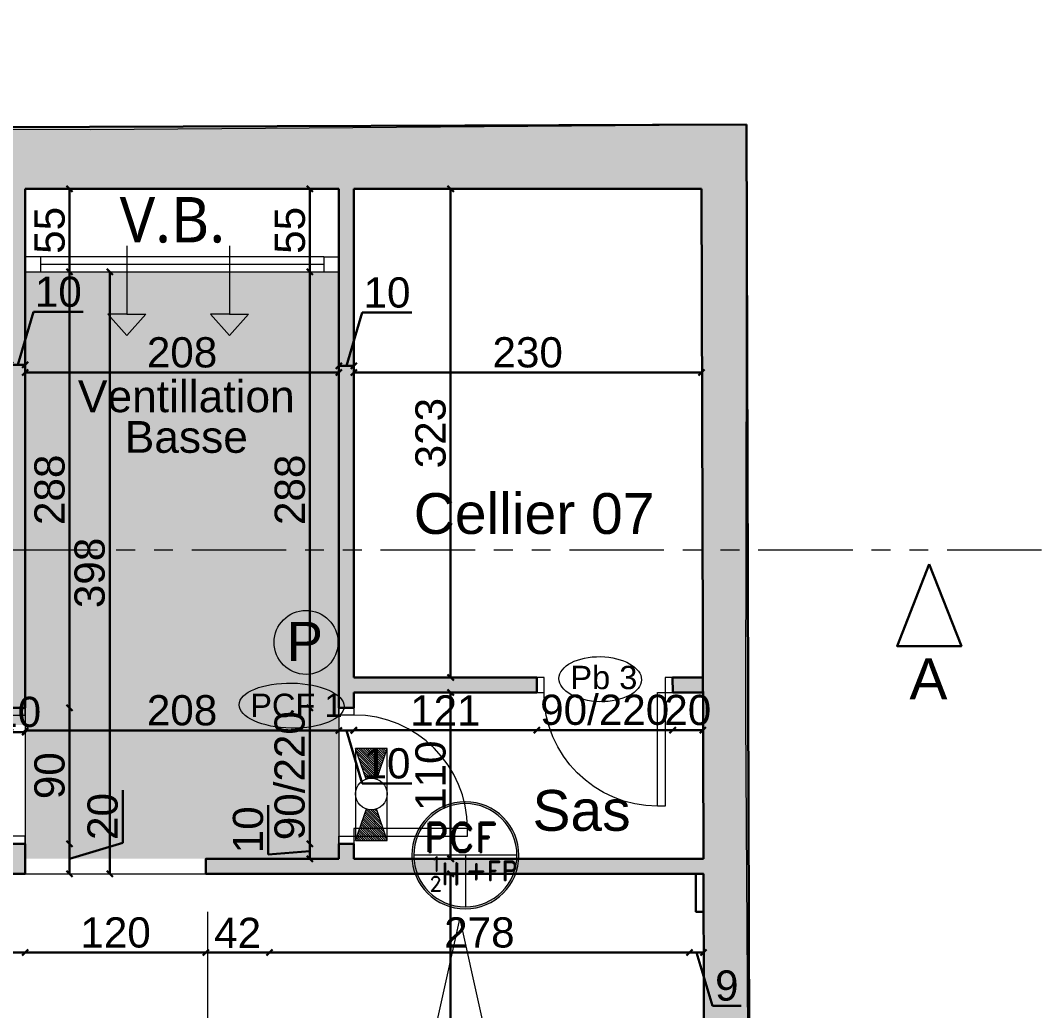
# Model space of a CAD drawing. Header units: millimetres. Extents: x 2804 to 3317, y 6834 to 7064.
# Drawn here: x 2975.77 to 2982.53, y 6939 to 6945.55 of the extents above; entities that cross this region are included whole.
import ezdxf
from ezdxf.enums import TextEntityAlignment as Align

# ---------------------------------------------------------------- set-up
doc = ezdxf.new("R2010")
doc.units = ezdxf.units.MM
doc.header["$PDMODE"] = 1
doc.linetypes.add('PHANTOM2', pattern=[1.25, 0.625, -0.125, 0.125, -0.125, 0.125, -0.125])
for name, color, linetype, lineweight in [('cotation', 3, 'Continuous', 30), ('Hachures', 8, 'Continuous', 20), ('menuise', 50, 'Continuous', 18), ('Murs', 11, 'Continuous', 40), ('SECURITE', 2, 'Continuous', 0), ('SECURITE INCENDIE', 190, 'Continuous', 20), ('texte', 3, 'Continuous', 9), ('Trottoires', 140, 'Continuous', 30), ('zin fin', 6, 'Continuous', 9), ('zin menuiserie', 150, 'Continuous', 5), ('Zin mur', 30, 'Continuous', 30)]:
    doc.layers.add(name, color=color, linetype=linetype, lineweight=lineweight)
doc.layers.add('zin hatch mur', color=8, linetype='Continuous')
doc.layers.add('zin texte', color=33, linetype='Continuous')
doc.layers.add('zin hatch2', color=7, linetype='Continuous', lineweight=40, true_color=0xffe699)
doc.layers.get('zin hatch2').off()
doc.styles.add('ARIAL', font='arial.ttf')
doc.styles.add('PA3', font='arial.ttf', dxfattribs={"height": 3})
doc.styles.add('PsikTxtStyle', font='arial.ttf')
doc.styles.add('ROMAND', font='ROMAND.shx')
doc.styles.add('SANSSERIFBOLDOBLIQUE', font='sasbo___.pfb', dxfattribs={"height": 10})
doc.styles.get("Standard").update_dxf_attribs({"font": 'arial.ttf'})
doc.styles.add('Trebuchet MS_1', font='trebuc.ttf', dxfattribs={"height": 98.461538})
doc.dimstyles.new('cotation 100', dxfattribs={"dimtxt": 0.2, "dimasz": 0.04, "dimexe": 0, "dimexo": 0, "dimgap": 0.03, "dimtad": 1, "dimdec": 0, "dimlfac": 100, "dimdsep": 46, "dimtxsty": 'ARIAL', "dimblk": 'OBLIQUE', "dimcen": 0.09, "dimse1": 1, "dimse2": 1, "dimclrd": 256, "dimclre": 256, "dimclrt": 256, "dimadec": 3, "dimazin": 2, "dimtfac": 1, "dimtdec": 0, "dimtofl": 0, "dimtmove": 1, "dimatfit": 3, "dimfxl": 0, "dimtolj": 1, "dimtzin": 0, "dimlwd": -1, "dimlwe": -1, "dimarcsym": 0})
pattern_1 = [(135, (2666.192727, 6289.771745), (-0.00740388654, -0.00740388654), [])]

# ---------------------------------------------------------------- blocks, each defined once
blk = doc.blocks.new('hath ss')
at = {"layer": 'zin hatch mur'}
h = blk.add_hatch(color=256, dxfattribs=at)
h.dxf.hatch_style = 1
h.paths.add_polyline_path([(2947.0558, 6977.162), (2947.0725, 6971.1081), (2947.3725, 6971.1081), (2947.3546, 6977.5876), (2941.1961, 6977.5656), (2941.1961, 6977.162)])
blk = doc.blocks.new('P90')
at = {"ltscale": 0.005}
for p, q in [((-50, 751.6), (-100, 751.6)), ((-100, 751.6), (-100, 0)), ((-50, 0), (-50, 751.6)), ((-900, -100), (-900, 0)), ((-900, 0), (-850, 0)), ((-850, 0), (-850, -100)), ((-100, 0), (-50, 0)), ((-50, 0), (0, 0)), ((-50, -100), (-50, 0)), ((0, 0), (0, -100)), ((-850, -100), (-900, -100)), ((0, -100), (-50, -100))]:
    blk.add_line(p, q, dxfattribs=at)
blk.add_arc((-100, 0), 751.6, 90, 180, dxfattribs=at)
blk = doc.blocks.new('terr')
at = {"layer": 'Murs', "lineweight": 9, "elevation": 2.9647, "flags": 128}
blk.add_lwpolyline([(3004.8888, 7091.5635), (3006.4622, 7091.5574), (3010.806, 7091.5911), (3010.7983, 7087.6584), (3010.8276, 7083.1439), (3010.8931, 7079.2509), (3010.8625, 7070.8506), (3010.9406, 7067.2147), (3007.5947, 7067.2075), (2999.1832, 7067.2178), (2994.6633, 7067.2291), (2990.3971, 7067.209)], dxfattribs=at)
blk = doc.blocks.new('_Oblique')
at = {"color": 0, "linetype": 'ByBlock', "lineweight": -2}
blk.add_line((-0.5, -0.5), (0.5, 0.5), dxfattribs=at)
blk = doc.blocks.new('*D201')
at = {"layer": 'cotation', "transparency": 16777216}
blk.add_line((2975.7985, 6943.2191), (2977.8741, 6943.2191), dxfattribs=at)
at = {"layer": 'Defpoints', "color": 0, "transparency": 16777216}
for p in [(2975.7985, 6944.2174), (2977.8741, 6943.2191), (2977.8741, 6940.0906)]:
    blk.add_point(p, dxfattribs=at)
at = {"layer": 'cotation', "transparency": 16777216, "xscale": 0.04, "yscale": 0.04, "zscale": 0.04, "rotation": 180}
blk.add_blockref('_Oblique', (2975.7985, 6943.2191), dxfattribs=at)
at = {"layer": 'cotation', "transparency": 16777216, "xscale": 0.04, "yscale": 0.04, "zscale": 0.04}
blk.add_blockref('_Oblique', (2977.8741, 6943.2191), dxfattribs=at)
at = {"layer": 'cotation', "transparency": 16777216, "insert": (2976.8363, 6943.3512), "char_height": 0.2, "attachment_point": 5, "style": 'ARIAL'}
blk.add_mtext('\\A1;208', dxfattribs=at)
blk = doc.blocks.new('*D202')
at = {"layer": 'cotation', "transparency": 16777216}
blk.add_line((2977.9741, 6943.2191), (2980.2741, 6943.2191), dxfattribs=at)
at = {"layer": 'Defpoints', "color": 0, "transparency": 16777216}
for p in [(2980.2741, 6944.4847), (2977.9741, 6944.1075), (2980.2741, 6943.2191)]:
    blk.add_point(p, dxfattribs=at)
at = {"layer": 'cotation', "transparency": 16777216, "xscale": 0.04, "yscale": 0.04, "zscale": 0.04, "rotation": 180}
blk.add_blockref('_Oblique', (2977.9741, 6943.2191), dxfattribs=at)
at = {"layer": 'cotation', "transparency": 16777216, "xscale": 0.04, "yscale": 0.04, "zscale": 0.04}
blk.add_blockref('_Oblique', (2980.2741, 6943.2191), dxfattribs=at)
at = {"layer": 'cotation', "transparency": 16777216, "insert": (2979.1241, 6943.3513), "char_height": 0.2, "attachment_point": 5, "style": 'ARIAL'}
blk.add_mtext('\\A1;230', dxfattribs=at)
blk = doc.blocks.new('*D204')
at = {"layer": 'cotation', "transparency": 16777216}
blk.add_line((2978.6142, 6939.9007), (2978.6142, 6934.7607), dxfattribs=at)
at = {"layer": 'Defpoints', "color": 0, "transparency": 16777216}
for p in [(2979.4317, 6939.9007), (2978.6142, 6934.7607), (2980.1316, 6934.7607)]:
    blk.add_point(p, dxfattribs=at)
at = {"layer": 'cotation', "transparency": 16777216, "xscale": 0.04, "yscale": 0.04, "zscale": 0.04}
for p, rotation in [((2978.6142, 6939.9007), 90), ((2978.6142, 6934.7607), 270)]:
    blk.add_blockref('_Oblique', p, dxfattribs=dict(at, rotation=rotation))
at = {"layer": 'cotation', "transparency": 16777216, "insert": (2978.4821, 6937.3307), "char_height": 0.2, "attachment_point": 5, "rotation": 90, "style": 'ARIAL'}
blk.add_mtext('\\A1;514', dxfattribs=at)
blk = doc.blocks.new('*D203')
at = {"layer": 'cotation', "transparency": 16777216}
blk.add_line((2978.6142, 6944.4347), (2978.6142, 6941.2007), dxfattribs=at)
at = {"layer": 'Defpoints', "color": 0, "transparency": 16777216}
for p in [(2980.0705, 6944.4347), (2978.6142, 6941.2007), (2980.1836, 6941.2007)]:
    blk.add_point(p, dxfattribs=at)
at = {"layer": 'cotation', "transparency": 16777216, "xscale": 0.04, "yscale": 0.04, "zscale": 0.04}
for p, rotation in [((2978.6142, 6944.4347), 90), ((2978.6142, 6941.2007), 270)]:
    blk.add_blockref('_Oblique', p, dxfattribs=dict(at, rotation=rotation))
at = {"layer": 'cotation', "transparency": 16777216, "insert": (2978.482, 6942.8177), "char_height": 0.2, "attachment_point": 5, "rotation": 90, "style": 'ARIAL'}
blk.add_mtext('\\A1;323', dxfattribs=at)
blk = doc.blocks.new('sec ss')
at = {"layer": 'SECURITE', "true_color": 0x939598}
h = blk.add_hatch(dxfattribs=at)
h.set_pattern_fill('ANSI31', color=252, scale=0.083765, angle=-270, style=0)
h.set_pattern_definition(pattern_1)
h.paths.add_polyline_path([(2597.6227, 6736.1363), (2597.8321, 6736.1363), (2597.7604, 6736.3448, -0.162138), (2597.6945, 6736.3448)])
h.paths.add_polyline_path([(2597.6925, 6736.5422, -0.172254), (2597.7624, 6736.5422), (2597.8321, 6736.745), (2597.6227, 6736.745)])
h = blk.add_hatch(dxfattribs=at)
h.set_pattern_fill('ANSI31', color=252, scale=0.083765, angle=-270, style=0)
h.set_pattern_definition(pattern_1)
h.paths.add_polyline_path([(2597.6227, 6736.1363), (2597.8321, 6736.1363), (2597.7604, 6736.3448, -0.162138), (2597.6945, 6736.3448)])
h.paths.add_polyline_path([(2597.6925, 6736.5422, -0.172254), (2597.7624, 6736.5422), (2597.8321, 6736.745), (2597.6227, 6736.745)])
h = blk.add_hatch(color=252, dxfattribs=at)
edge = h.paths.add_edge_path()
edge.add_arc((2598.3493, 6736.0381), 0.3544, -180, 0, ccw=False)
edge.add_arc((2598.3493, 6736.0381), 0.3544, 0, 180, ccw=False)
edge = h.paths.add_edge_path(flags=16)
edge.add_arc((2598.3493, 6736.0381), 0.3416, -180, 0, ccw=False)
edge.add_arc((2598.3493, 6736.0381), 0.3416, 0, 180, ccw=False)
at = {"layer": 'SECURITE', "color": 252, "true_color": 0x939598}
for p, q in [((2597.6227, 6736.745, 1.3149), (2597.6227, 6736.1363, 1.3149)), ((2597.8321, 6736.745, 1.3149), (2597.6227, 6736.745, 1.3149)), ((2597.6925, 6736.5422, 1.3149), (2597.6227, 6736.745, 1.3149)), ((2597.6227, 6736.745, 1.3149), (2597.6227, 6736.1363, 1.3149)), ((2597.8321, 6736.745, 1.3149), (2597.6227, 6736.745, 1.3149)), ((2597.6925, 6736.5422, 1.3149), (2597.6227, 6736.745, 1.3149)), ((2597.7624, 6736.5422, 1.3149), (2597.8321, 6736.745, 1.3149)), ((2597.7624, 6736.5422, 1.3149), (2597.8321, 6736.745, 1.3149)), ((2597.8321, 6736.1363, 1.3149), (2597.8321, 6736.745, 1.3149)), ((2597.8321, 6736.1363, 1.3149), (2597.8321, 6736.745, 1.3149)), ((2597.6227, 6736.1363, 1.3149), (2597.6945, 6736.3448, 1.3149)), ((2597.6227, 6736.1363, 1.3149), (2597.6945, 6736.3448, 1.3149)), ((2597.8321, 6736.1363, 1.3149), (2597.7604, 6736.3448, 1.3149)), ((2597.8321, 6736.1363, 1.3149), (2597.7604, 6736.3448, 1.3149)), ((2597.6227, 6736.1363, 1.3149), (2597.8321, 6736.1363, 1.3149)), ((2597.6227, 6736.1363, 1.3149), (2597.8321, 6736.1363, 1.3149)), ((2598.691, 6736.0381, 0), (2598.0077, 6736.0381, 0)), ((2598.3493, 6736.0381, 0), (2598.3493, 6735.6965, 0)), ((2598.115, 6735.9157, 0), (2598.18, 6735.9157, 0))]:
    blk.add_line(p, q, dxfattribs=at)
for centre, radius in [((2597.2948, 6737.447), 0.2116), ((2597.7274, 6736.4438, 1.3149), 0.1044), ((2597.7274, 6736.4438, 1.3149), 0.1044)]:
    blk.add_circle(centre, radius, dxfattribs=at)
for radius, start, end in [(0.3544, 0, 180), (0.3416, 0, 180), (0.3544, 180, 0), (0.3416, 180, 0)]:
    blk.add_arc((2598.3493, 6736.0381, 0), radius, start, end, dxfattribs=at)
for s, height, style, p in [('P', 0.2587, 'SANSSERIFBOLDOBLIQUE', (2597.1663, 6737.3242)), ('PCF', 0.19125, 'ROMAND', (2598.0758, 6736.0605, 0)), ('1', 0.0982, 'ROMAND', (2598.1145, 6735.9321, 0)), ('H', 0.1403, 'ROMAND', (2598.1866, 6735.8456, 0)), ('+FP', 0.1275, 'ROMAND', (2598.3523, 6735.8712, 0)), ('2', 0.0982, 'ROMAND', (2598.111, 6735.8008, 0))]:
    blk.add_text(s, height=height, dxfattribs=dict(at, style=style)).set_placement(p)
at = {"layer": 'SECURITE INCENDIE', "color": 252, "true_color": 0x939598, "style": 'PA3', "text_generation_flag": 6}
for s, p in [('Ventillation', (2596.5024, 6738.9705)), ('Basse', (2596.5024, 6738.7018))]:
    blk.add_text(s, height=0.21, rotation=180, dxfattribs=at).set_placement(p, align=Align.CENTER)
blk = doc.blocks.new('*D471')
at = {"layer": 'cotation', "transparency": 16777216}
blk.add_line((2978.6142, 6941.1007), (2978.6142, 6940.0007), dxfattribs=at)
at = {"layer": 'Defpoints', "color": 0, "transparency": 16777216}
for p in [(2979.1269, 6941.1007), (2978.6142, 6940.0007), (2979.1269, 6940.0007)]:
    blk.add_point(p, dxfattribs=at)
at = {"layer": 'cotation', "transparency": 16777216, "xscale": 0.04, "yscale": 0.04, "zscale": 0.04}
for p, rotation in [((2978.6142, 6941.1007), 90), ((2978.6142, 6940.0007), 270)]:
    blk.add_blockref('_Oblique', p, dxfattribs=dict(at, rotation=rotation))
at = {"layer": 'cotation', "transparency": 16777216, "insert": (2978.4821, 6940.5507), "char_height": 0.2, "attachment_point": 5, "rotation": 90, "style": 'ARIAL'}
blk.add_mtext('\\A1;110', dxfattribs=at)
blk = doc.blocks.new('*D594')
at = {"layer": 'cotation', "transparency": 16777216}
blk.add_line((2975.6985, 6940.8395), (2975.7985, 6940.8395), dxfattribs=at)
at = {"layer": 'Defpoints', "color": 0, "transparency": 16777216}
for p in [(2975.6985, 6941.4007), (2975.7985, 6941.3816), (2975.7985, 6940.8395)]:
    blk.add_point(p, dxfattribs=at)
at = {"layer": 'cotation', "transparency": 16777216, "xscale": 0.04, "yscale": 0.04, "zscale": 0.04, "rotation": 180}
blk.add_blockref('_Oblique', (2975.6985, 6940.8395), dxfattribs=at)
at = {"layer": 'cotation', "transparency": 16777216, "xscale": 0.04, "yscale": 0.04, "zscale": 0.04}
blk.add_blockref('_Oblique', (2975.7985, 6940.8395), dxfattribs=at)
at = {"layer": 'cotation', "transparency": 16777216, "insert": (2975.7485, 6940.9716), "char_height": 0.2, "attachment_point": 5, "style": 'ARIAL'}
blk.add_mtext('\\A1;10', dxfattribs=at)
blk = doc.blocks.new('*D595')
at = {"layer": 'cotation', "transparency": 16777216}
blk.add_line((2975.7985, 6940.8503), (2977.8741, 6940.8503), dxfattribs=at)
at = {"layer": 'Defpoints', "color": 0, "transparency": 16777216}
for p in [(2975.7985, 6941.3816), (2977.8741, 6941.0595), (2977.8741, 6940.8503)]:
    blk.add_point(p, dxfattribs=at)
at = {"layer": 'cotation', "transparency": 16777216, "xscale": 0.04, "yscale": 0.04, "zscale": 0.04, "rotation": 180}
blk.add_blockref('_Oblique', (2975.7985, 6940.8503), dxfattribs=at)
at = {"layer": 'cotation', "transparency": 16777216, "xscale": 0.04, "yscale": 0.04, "zscale": 0.04}
blk.add_blockref('_Oblique', (2977.8741, 6940.8503), dxfattribs=at)
at = {"layer": 'cotation', "transparency": 16777216, "insert": (2976.8363, 6940.9824), "char_height": 0.2, "attachment_point": 5, "style": 'ARIAL'}
blk.add_mtext('\\A1;208', dxfattribs=at)
blk = doc.blocks.new('*D596')
at = {"layer": 'cotation', "transparency": 16777216}
for p, q in [((2977.8741, 6940.8503), (2977.9741, 6940.8503)), ((2977.9241, 6940.8503), (2978.0295, 6940.4989)), ((2978.0295, 6940.4989), (2978.3565, 6940.4989))]:
    blk.add_line(p, q, dxfattribs=at)
at = {"layer": 'Defpoints', "color": 0, "transparency": 16777216}
for p in [(2977.8741, 6941.0595), (2977.9741, 6941.1007), (2977.9741, 6940.8503)]:
    blk.add_point(p, dxfattribs=at)
at = {"layer": 'cotation', "transparency": 16777216, "xscale": 0.04, "yscale": 0.04, "zscale": 0.04, "rotation": 180}
blk.add_blockref('_Oblique', (2977.8741, 6940.8503), dxfattribs=at)
at = {"layer": 'cotation', "transparency": 16777216, "xscale": 0.04, "yscale": 0.04, "zscale": 0.04}
blk.add_blockref('_Oblique', (2977.9741, 6940.8503), dxfattribs=at)
at = {"layer": 'cotation', "transparency": 16777216, "insert": (2978.193, 6940.631), "char_height": 0.2, "attachment_point": 5, "style": 'ARIAL'}
blk.add_mtext('\\A1;10', dxfattribs=at)
blk = doc.blocks.new('*D597')
at = {"layer": 'cotation', "transparency": 16777216}
blk.add_line((2977.9741, 6940.8522), (2979.1838, 6940.8522), dxfattribs=at)
at = {"layer": 'Defpoints', "color": 0, "transparency": 16777216}
for p in [(2977.9741, 6941.1007), (2979.1838, 6941.1007), (2979.1838, 6940.8522)]:
    blk.add_point(p, dxfattribs=at)
at = {"layer": 'cotation', "transparency": 16777216, "xscale": 0.04, "yscale": 0.04, "zscale": 0.04, "rotation": 180}
blk.add_blockref('_Oblique', (2977.9741, 6940.8522), dxfattribs=at)
at = {"layer": 'cotation', "transparency": 16777216, "xscale": 0.04, "yscale": 0.04, "zscale": 0.04}
blk.add_blockref('_Oblique', (2979.1838, 6940.8522), dxfattribs=at)
at = {"layer": 'cotation', "transparency": 16777216, "insert": (2978.579, 6940.9826), "char_height": 0.2, "attachment_point": 5, "style": 'ARIAL'}
blk.add_mtext('\\A1;121', dxfattribs=at)
blk = doc.blocks.new('*D598')
at = {"layer": 'cotation', "transparency": 16777216}
blk.add_line((2979.1838, 6940.8522), (2980.0838, 6940.8522), dxfattribs=at)
at = {"layer": 'Defpoints', "color": 0, "transparency": 16777216}
for p in [(2979.1838, 6941.1007), (2980.0838, 6941.1007), (2980.0838, 6940.8522)]:
    blk.add_point(p, dxfattribs=at)
at = {"layer": 'cotation', "transparency": 16777216, "xscale": 0.04, "yscale": 0.04, "zscale": 0.04, "rotation": 180}
blk.add_blockref('_Oblique', (2979.1838, 6940.8522), dxfattribs=at)
at = {"layer": 'cotation', "transparency": 16777216, "xscale": 0.04, "yscale": 0.04, "zscale": 0.04}
blk.add_blockref('_Oblique', (2980.0838, 6940.8522), dxfattribs=at)
at = {"layer": 'cotation', "transparency": 16777216, "insert": (2979.6338, 6940.9856), "char_height": 0.2, "attachment_point": 5, "style": 'ARIAL'}
blk.add_mtext('\\A1;90/220', dxfattribs=at)
blk = doc.blocks.new('*D599')
at = {"layer": 'cotation', "transparency": 16777216}
blk.add_line((2980.0838, 6940.8522), (2980.2838, 6940.8522), dxfattribs=at)
at = {"layer": 'Defpoints', "color": 0, "transparency": 16777216}
for p in [(2980.0838, 6941.1007), (2980.2838, 6941.1007), (2980.2838, 6940.8522)]:
    blk.add_point(p, dxfattribs=at)
at = {"layer": 'cotation', "transparency": 16777216, "xscale": 0.04, "yscale": 0.04, "zscale": 0.04, "rotation": 180}
blk.add_blockref('_Oblique', (2980.0838, 6940.8522), dxfattribs=at)
at = {"layer": 'cotation', "transparency": 16777216, "xscale": 0.04, "yscale": 0.04, "zscale": 0.04}
blk.add_blockref('_Oblique', (2980.2838, 6940.8522), dxfattribs=at)
at = {"layer": 'cotation', "transparency": 16777216, "insert": (2980.1838, 6940.9843), "char_height": 0.2, "attachment_point": 5, "style": 'ARIAL'}
blk.add_mtext('\\A1;20', dxfattribs=at)
blk = doc.blocks.new('*D602')
at = {"layer": 'cotation', "transparency": 16777216}
for p, q in [((2977.406, 6940.0291), (2977.406, 6940.3561)), ((2977.6827, 6940.0007), (2977.6827, 6940.1007)), ((2977.6827, 6940.0507), (2977.406, 6940.0291))]:
    blk.add_line(p, q, dxfattribs=at)
at = {"layer": 'Defpoints', "color": 0, "transparency": 16777216}
for p in [(2977.6827, 6940.1007), (2977.8741, 6940.1007), (2977.8741, 6940.0007)]:
    blk.add_point(p, dxfattribs=at)
at = {"layer": 'cotation', "transparency": 16777216, "xscale": 0.04, "yscale": 0.04, "zscale": 0.04}
for p, rotation in [((2977.6827, 6940.1007), 90), ((2977.6827, 6940.0007), 270)]:
    blk.add_blockref('_Oblique', p, dxfattribs=dict(at, rotation=rotation))
at = {"layer": 'cotation', "transparency": 16777216, "insert": (2977.2739, 6940.1926), "char_height": 0.2, "attachment_point": 5, "rotation": 90, "style": 'ARIAL'}
blk.add_mtext('\\A1;10', dxfattribs=at)
blk = doc.blocks.new('*D603')
at = {"layer": 'cotation', "transparency": 16777216}
blk.add_line((2977.6827, 6940.1007), (2977.6827, 6941.0007), dxfattribs=at)
at = {"layer": 'Defpoints', "color": 0, "transparency": 16777216}
for p in [(2977.6827, 6941.0007), (2977.8741, 6941.0007), (2977.8741, 6940.1007)]:
    blk.add_point(p, dxfattribs=at)
at = {"layer": 'cotation', "transparency": 16777216, "xscale": 0.04, "yscale": 0.04, "zscale": 0.04}
for p, rotation in [((2977.6827, 6941.0007), 90), ((2977.6827, 6940.1007), 270)]:
    blk.add_blockref('_Oblique', p, dxfattribs=dict(at, rotation=rotation))
at = {"layer": 'cotation', "transparency": 16777216, "insert": (2977.5493, 6940.5507), "char_height": 0.2, "attachment_point": 5, "rotation": 90, "style": 'ARIAL'}
blk.add_mtext('\\A1;90/220', dxfattribs=at)
blk = doc.blocks.new('*D604')
at = {"layer": 'cotation', "transparency": 16777216}
blk.add_line((2977.6827, 6941.0007), (2977.6827, 6943.8847), dxfattribs=at)
at = {"layer": 'Defpoints', "color": 0, "transparency": 16777216}
for p in [(2977.6827, 6943.8847), (2977.8741, 6943.8847), (2977.8741, 6941.0007)]:
    blk.add_point(p, dxfattribs=at)
at = {"layer": 'cotation', "transparency": 16777216, "xscale": 0.04, "yscale": 0.04, "zscale": 0.04}
for p, rotation in [((2977.6827, 6943.8847), 90), ((2977.6827, 6941.0007), 270)]:
    blk.add_blockref('_Oblique', p, dxfattribs=dict(at, rotation=rotation))
at = {"layer": 'cotation', "transparency": 16777216, "insert": (2977.5506, 6942.4427), "char_height": 0.2, "attachment_point": 5, "rotation": 90, "style": 'ARIAL'}
blk.add_mtext('\\A1;288', dxfattribs=at)
blk = doc.blocks.new('*D605')
at = {"layer": 'cotation', "transparency": 16777216}
blk.add_line((2977.6827, 6943.8847), (2977.6827, 6944.4347), dxfattribs=at)
at = {"layer": 'Defpoints', "color": 0, "transparency": 16777216}
for p in [(2977.6827, 6944.4347), (2977.8741, 6944.4347), (2977.8741, 6943.8847)]:
    blk.add_point(p, dxfattribs=at)
at = {"layer": 'cotation', "transparency": 16777216, "xscale": 0.04, "yscale": 0.04, "zscale": 0.04}
for p, rotation in [((2977.6827, 6944.4347), 90), ((2977.6827, 6943.8847), 270)]:
    blk.add_blockref('_Oblique', p, dxfattribs=dict(at, rotation=rotation))
at = {"layer": 'cotation', "transparency": 16777216, "insert": (2977.551, 6944.1597), "char_height": 0.2, "attachment_point": 5, "rotation": 90, "style": 'ARIAL'}
blk.add_mtext('\\A1;55', dxfattribs=at)
blk = doc.blocks.new('*D606')
at = {"layer": 'cotation', "transparency": 16777216}
for p, q in [((2977.9241, 6943.264), (2978.0295, 6943.6153)), ((2978.0295, 6943.6153), (2978.3565, 6943.6153)), ((2977.9741, 6943.264), (2977.8741, 6943.264))]:
    blk.add_line(p, q, dxfattribs=at)
at = {"layer": 'Defpoints', "color": 0, "transparency": 16777216}
for p in [(2977.9741, 6944.1075), (2977.8741, 6943.264), (2977.8741, 6943.0936)]:
    blk.add_point(p, dxfattribs=at)
at = {"layer": 'cotation', "transparency": 16777216, "xscale": 0.04, "yscale": 0.04, "zscale": 0.04, "rotation": 180}
blk.add_blockref('_Oblique', (2977.8741, 6943.264), dxfattribs=at)
at = {"layer": 'cotation', "transparency": 16777216, "xscale": 0.04, "yscale": 0.04, "zscale": 0.04}
blk.add_blockref('_Oblique', (2977.9741, 6943.264), dxfattribs=at)
at = {"layer": 'cotation', "transparency": 16777216, "insert": (2978.193, 6943.7474), "char_height": 0.2, "attachment_point": 5, "style": 'ARIAL'}
blk.add_mtext('\\A1;10', dxfattribs=at)
blk = doc.blocks.new('*D607')
at = {"layer": 'cotation', "transparency": 16777216}
for p, q in [((2975.7485, 6943.2689), (2975.8539, 6943.6202)), ((2975.8539, 6943.6202), (2976.1808, 6943.6202)), ((2975.7985, 6943.2689), (2975.6985, 6943.2689))]:
    blk.add_line(p, q, dxfattribs=at)
at = {"layer": 'Defpoints', "color": 0, "transparency": 16777216}
for p in [(2975.7985, 6944.2174), (2975.6985, 6943.2689), (2975.6985, 6943.1639)]:
    blk.add_point(p, dxfattribs=at)
at = {"layer": 'cotation', "transparency": 16777216, "xscale": 0.04, "yscale": 0.04, "zscale": 0.04, "rotation": 180}
blk.add_blockref('_Oblique', (2975.6985, 6943.2689), dxfattribs=at)
at = {"layer": 'cotation', "transparency": 16777216, "xscale": 0.04, "yscale": 0.04, "zscale": 0.04}
blk.add_blockref('_Oblique', (2975.7985, 6943.2689), dxfattribs=at)
at = {"layer": 'cotation', "transparency": 16777216, "insert": (2976.0173, 6943.7523), "char_height": 0.2, "attachment_point": 5, "style": 'ARIAL'}
blk.add_mtext('\\A1;10', dxfattribs=at)
blk = doc.blocks.new('*D624')
at = {"layer": 'cotation', "transparency": 16777216}
blk.add_line((2974.2044, 6939.3799), (2975.7985, 6939.3799), dxfattribs=at)
at = {"layer": 'Defpoints', "color": 0, "transparency": 16777216}
for p in [(2974.2044, 6939.9007), (2975.7985, 6939.9007), (2975.7985, 6939.3799)]:
    blk.add_point(p, dxfattribs=at)
at = {"layer": 'cotation', "transparency": 16777216, "xscale": 0.04, "yscale": 0.04, "zscale": 0.04, "rotation": 180}
blk.add_blockref('_Oblique', (2974.2044, 6939.3799), dxfattribs=at)
at = {"layer": 'cotation', "transparency": 16777216, "xscale": 0.04, "yscale": 0.04, "zscale": 0.04}
blk.add_blockref('_Oblique', (2975.7985, 6939.3799), dxfattribs=at)
at = {"layer": 'cotation', "transparency": 16777216, "insert": (2975.0014, 6939.512), "char_height": 0.2, "attachment_point": 5, "style": 'ARIAL'}
blk.add_mtext('\\A1;159', dxfattribs=at)
blk = doc.blocks.new('*D625')
at = {"layer": 'cotation', "transparency": 16777216}
blk.add_line((2975.7985, 6939.3799), (2976.9944, 6939.3799), dxfattribs=at)
at = {"layer": 'Defpoints', "color": 0, "transparency": 16777216}
for p in [(2975.7985, 6939.9007), (2976.9944, 6939.6507), (2976.9944, 6939.3799)]:
    blk.add_point(p, dxfattribs=at)
at = {"layer": 'cotation', "transparency": 16777216, "xscale": 0.04, "yscale": 0.04, "zscale": 0.04, "rotation": 180}
blk.add_blockref('_Oblique', (2975.7985, 6939.3799), dxfattribs=at)
at = {"layer": 'cotation', "transparency": 16777216, "xscale": 0.04, "yscale": 0.04, "zscale": 0.04}
blk.add_blockref('_Oblique', (2976.9944, 6939.3799), dxfattribs=at)
at = {"layer": 'cotation', "transparency": 16777216, "insert": (2976.3964, 6939.512), "char_height": 0.2, "attachment_point": 5, "style": 'ARIAL'}
blk.add_mtext('\\A1;120', dxfattribs=at)
blk = doc.blocks.new('*D626')
at = {"layer": 'cotation', "transparency": 16777216}
blk.add_line((2976.9944, 6939.3799), (2977.4144, 6939.3799), dxfattribs=at)
at = {"layer": 'Defpoints', "color": 0, "transparency": 16777216}
for p in [(2976.9944, 6939.6507), (2977.4144, 6939.6507), (2977.4144, 6939.3799)]:
    blk.add_point(p, dxfattribs=at)
at = {"layer": 'cotation', "transparency": 16777216, "xscale": 0.04, "yscale": 0.04, "zscale": 0.04, "rotation": 180}
blk.add_blockref('_Oblique', (2976.9944, 6939.3799), dxfattribs=at)
at = {"layer": 'cotation', "transparency": 16777216, "xscale": 0.04, "yscale": 0.04, "zscale": 0.04}
blk.add_blockref('_Oblique', (2977.4144, 6939.3799), dxfattribs=at)
at = {"layer": 'cotation', "transparency": 16777216, "insert": (2977.2044, 6939.5103), "char_height": 0.2, "attachment_point": 5, "style": 'ARIAL'}
blk.add_mtext('\\A1;42', dxfattribs=at)
blk = doc.blocks.new('*D627')
at = {"layer": 'cotation', "transparency": 16777216}
blk.add_line((2977.4144, 6939.3799), (2980.1944, 6939.3799), dxfattribs=at)
at = {"layer": 'Defpoints', "color": 0, "transparency": 16777216}
for p in [(2977.4144, 6939.6507), (2980.1944, 6939.6507), (2980.1944, 6939.3799)]:
    blk.add_point(p, dxfattribs=at)
at = {"layer": 'cotation', "transparency": 16777216, "xscale": 0.04, "yscale": 0.04, "zscale": 0.04, "rotation": 180}
blk.add_blockref('_Oblique', (2977.4144, 6939.3799), dxfattribs=at)
at = {"layer": 'cotation', "transparency": 16777216, "xscale": 0.04, "yscale": 0.04, "zscale": 0.04}
blk.add_blockref('_Oblique', (2980.1944, 6939.3799), dxfattribs=at)
at = {"layer": 'cotation', "transparency": 16777216, "insert": (2978.8044, 6939.512), "char_height": 0.2, "attachment_point": 5, "style": 'ARIAL'}
blk.add_mtext('\\A1;278', dxfattribs=at)
blk = doc.blocks.new('*D628')
at = {"layer": 'cotation', "transparency": 16777216}
for p, q in [((2980.1944, 6939.3799), (2980.2879, 6939.3799)), ((2980.2411, 6939.3799), (2980.3465, 6939.0285)), ((2980.3465, 6939.0285), (2980.5381, 6939.0285))]:
    blk.add_line(p, q, dxfattribs=at)
at = {"layer": 'Defpoints', "color": 0, "transparency": 16777216}
for p in [(2980.1944, 6939.6507), (2980.2879, 6939.6091), (2980.2879, 6939.3799)]:
    blk.add_point(p, dxfattribs=at)
at = {"layer": 'cotation', "transparency": 16777216, "xscale": 0.04, "yscale": 0.04, "zscale": 0.04, "rotation": 180}
blk.add_blockref('_Oblique', (2980.1944, 6939.3799), dxfattribs=at)
at = {"layer": 'cotation', "transparency": 16777216, "xscale": 0.04, "yscale": 0.04, "zscale": 0.04}
blk.add_blockref('_Oblique', (2980.2879, 6939.3799), dxfattribs=at)
at = {"layer": 'cotation', "transparency": 16777216, "insert": (2980.4423, 6939.1606), "char_height": 0.2, "attachment_point": 5, "style": 'ARIAL'}
blk.add_mtext('\\A1;9', dxfattribs=at)
blk = doc.blocks.new('*D629')
at = {"layer": 'cotation', "transparency": 16777216}
for p, q in [((2976.4435, 6940.1061), (2976.4435, 6940.4553)), ((2976.0922, 6940.0007), (2976.4435, 6940.1061)), ((2976.0922, 6939.9007), (2976.0922, 6940.1007))]:
    blk.add_line(p, q, dxfattribs=at)
at = {"layer": 'Defpoints', "color": 0, "transparency": 16777216}
for p in [(2975.7985, 6940.1007), (2976.0922, 6940.1007), (2975.7985, 6939.9007)]:
    blk.add_point(p, dxfattribs=at)
at = {"layer": 'cotation', "transparency": 16777216, "xscale": 0.04, "yscale": 0.04, "zscale": 0.04}
for p, rotation in [((2976.0922, 6940.1007), 90), ((2976.0922, 6939.9007), 270)]:
    blk.add_blockref('_Oblique', p, dxfattribs=dict(at, rotation=rotation))
at = {"layer": 'cotation', "transparency": 16777216, "insert": (2976.3114, 6940.2807), "char_height": 0.2, "attachment_point": 5, "rotation": 90, "style": 'ARIAL'}
blk.add_mtext('\\A1;20', dxfattribs=at)
blk = doc.blocks.new('*D630')
at = {"layer": 'cotation', "transparency": 16777216}
blk.add_line((2976.0922, 6940.1007), (2976.0922, 6941.0007), dxfattribs=at)
at = {"layer": 'Defpoints', "color": 0, "transparency": 16777216}
for p in [(2975.7985, 6941.0007), (2976.0922, 6941.0007), (2975.7985, 6940.1007)]:
    blk.add_point(p, dxfattribs=at)
at = {"layer": 'cotation', "transparency": 16777216, "xscale": 0.04, "yscale": 0.04, "zscale": 0.04}
for p, rotation in [((2976.0922, 6941.0007), 90), ((2976.0922, 6940.1007), 270)]:
    blk.add_blockref('_Oblique', p, dxfattribs=dict(at, rotation=rotation))
at = {"layer": 'cotation', "transparency": 16777216, "insert": (2975.96, 6940.5507), "char_height": 0.2, "attachment_point": 5, "rotation": 90, "style": 'ARIAL'}
blk.add_mtext('\\A1;90', dxfattribs=at)
blk = doc.blocks.new('*D631')
at = {"layer": 'cotation', "transparency": 16777216}
blk.add_line((2976.0922, 6941.0007), (2976.0922, 6943.8847), dxfattribs=at)
at = {"layer": 'Defpoints', "color": 0, "transparency": 16777216}
for p in [(2975.7985, 6943.8847), (2976.0922, 6943.8847), (2975.7985, 6941.0007)]:
    blk.add_point(p, dxfattribs=at)
at = {"layer": 'cotation', "transparency": 16777216, "xscale": 0.04, "yscale": 0.04, "zscale": 0.04}
for p, rotation in [((2976.0922, 6943.8847), 90), ((2976.0922, 6941.0007), 270)]:
    blk.add_blockref('_Oblique', p, dxfattribs=dict(at, rotation=rotation))
at = {"layer": 'cotation', "transparency": 16777216, "insert": (2975.96, 6942.4427), "char_height": 0.2, "attachment_point": 5, "rotation": 90, "style": 'ARIAL'}
blk.add_mtext('\\A1;288', dxfattribs=at)
blk = doc.blocks.new('*D632')
at = {"layer": 'cotation', "transparency": 16777216}
blk.add_line((2976.0922, 6943.8847), (2976.0922, 6944.4347), dxfattribs=at)
at = {"layer": 'Defpoints', "color": 0, "transparency": 16777216}
for p in [(2975.7985, 6944.4347), (2976.0922, 6944.4347), (2975.7985, 6943.8847)]:
    blk.add_point(p, dxfattribs=at)
at = {"layer": 'cotation', "transparency": 16777216, "xscale": 0.04, "yscale": 0.04, "zscale": 0.04}
for p, rotation in [((2976.0922, 6944.4347), 90), ((2976.0922, 6943.8847), 270)]:
    blk.add_blockref('_Oblique', p, dxfattribs=dict(at, rotation=rotation))
at = {"layer": 'cotation', "transparency": 16777216, "insert": (2975.9605, 6944.1597), "char_height": 0.2, "attachment_point": 5, "rotation": 90, "style": 'ARIAL'}
blk.add_mtext('\\A1;55', dxfattribs=at)
blk = doc.blocks.new('*D633')
at = {"layer": 'cotation', "transparency": 16777216}
blk.add_line((2976.3577, 6939.9007), (2976.3577, 6943.8847), dxfattribs=at)
at = {"layer": 'Defpoints', "color": 0, "transparency": 16777216}
for p in [(2975.7985, 6943.8847), (2976.3577, 6943.8847), (2975.7985, 6939.9007)]:
    blk.add_point(p, dxfattribs=at)
at = {"layer": 'cotation', "transparency": 16777216, "xscale": 0.04, "yscale": 0.04, "zscale": 0.04}
for p, rotation in [((2976.3577, 6943.8847), 90), ((2976.3577, 6939.9007), 270)]:
    blk.add_blockref('_Oblique', p, dxfattribs=dict(at, rotation=rotation))
at = {"layer": 'cotation', "transparency": 16777216, "insert": (2976.2255, 6941.8927), "char_height": 0.2, "attachment_point": 5, "rotation": 90, "style": 'ARIAL'}
blk.add_mtext('\\A1;398', dxfattribs=at)
blk = doc.blocks.new('pcf1')
at = {"layer": 'menuise'}
blk.add_ellipse((2975.2289, 6938.9556), major_axis=(-0.3471, 0.006), ratio=0.429694, start_param=-1.570796, end_param=4.712389, dxfattribs=at)
at = {"layer": 'menuise', "insert": (2974.9551, 6939.0345), "char_height": 0.1544, "width": 2.341262, "attachment_point": 1, "style": 'PsikTxtStyle'}
blk.add_mtext('PCF 1', dxfattribs=at)
blk = doc.blocks.new('pb3.')
at = {"layer": 'menuise'}
blk.add_ellipse((2979.6041, 6941.1896), major_axis=(-0.2729, 0.0047), ratio=0.546469, start_param=-1.570796, end_param=4.712389, dxfattribs=at)
at = {"layer": 'menuise', "insert": (2979.4064, 6941.2778), "char_height": 0.1544, "width": 2.341262, "attachment_point": 1, "style": 'PsikTxtStyle'}
blk.add_mtext('Pb 3', dxfattribs=at)

msp = doc.modelspace()

# ---------------------------------------------------------------- hatches: boundary and pattern name
at = {"layer": 'Hachures'}
h = msp.add_hatch(dxfattribs=at)
h.set_pattern_fill('AR-HBONE', color=256, scale=0.001)
h.paths.add_polyline_path([(2961.4043, 6927.9607), (2961.4043, 6929.5607), (2960.1405, 6929.5607), (2960.1956, 6927.9607)])
h.paths.add_polyline_path([(2973.8009, 6940.0007), (2973.8009, 6941.4007), (2972.7009, 6941.4007), (2972.7009, 6941.1007), (2963.0544, 6941.1007), (2963.0544, 6940.0007)])
h.paths.add_polyline_path([(2975.7985, 6943.8847), (2975.7985, 6940.0007), (2977.8741, 6940.0007), (2977.8741, 6943.8847)])
h.paths.add_polyline_path([(2966.8143, 6929.0339), (2967.3609, 6929.0339), (2967.3609, 6927.9276), (2966.8143, 6927.9276)], flags=17)
edge = h.paths.add_edge_path()
edge.add_arc((2967.4544, 6929.0607), 0.5, 360, 450)
edge.add_line((2967.4544, 6929.5607), (2966.8143, 6929.5607))
edge.add_line((2966.8143, 6929.5607), (2966.8143, 6926.4607))
edge.add_arc((2968.6937, 6926.4472), 1.8795, 179.58906, 246.83717)
edge.add_line((2967.9544, 6924.7193), (2967.9544, 6929.0607))
at = {"layer": 'zin hatch mur'}
h = msp.add_hatch(color=256, dxfattribs=at)
h.dxf.hatch_style = 1
h.paths.add_polyline_path([(2971.6009, 6941.2007), (2970.2893, 6941.2007), (2970.2893, 6944.4847), (2970.1893, 6944.4847), (2970.1893, 6941.2007), (2968.8776, 6941.2007), (2968.8776, 6941.1007), (2971.6009, 6941.1007)])
h.paths.add_polyline_path([(2967.8776, 6944.4847), (2967.7776, 6944.4847), (2967.7776, 6941.2007), (2967.6776, 6941.2007), (2967.6776, 6941.1007), (2967.9776, 6941.1007), (2967.9776, 6941.2007), (2967.8776, 6941.2007)])
h.paths.add_polyline_path([(2966.7776, 6941.2007), (2965.466, 6941.2007), (2965.466, 6944.4847), (2965.366, 6944.4847), (2965.366, 6941.2007), (2964.0544, 6941.2007), (2964.0544, 6941.1007), (2966.7776, 6941.1007)])
h.paths.add_polyline_path([(2963.1544, 6941.2007), (2963.0544, 6941.2007), (2963.0544, 6944.4847), (2962.9544, 6944.4847), (2962.9544, 6941.0007), (2963.0544, 6941.0007), (2963.0544, 6941.1007), (2963.1544, 6941.1007)])
h.paths.add_polyline_path([(2980.2836, 6941.2007), (2980.0836, 6941.2007), (2980.084, 6941.1007), (2980.2837, 6941.1007)])
h.paths.add_polyline_path([(2975.7985, 6944.4847), (2975.6985, 6944.4847), (2975.6985, 6941.5007), (2973.7009, 6941.5007), (2973.7009, 6941.4007), (2973.8009, 6941.4007), (2973.8009, 6941.0007), (2973.9009, 6941.0007), (2973.9009, 6941.4007), (2975.6985, 6941.4007), (2975.6985, 6940.8857), (2975.7985, 6940.8857)])
h.paths.add_polyline_path([(2972.8009, 6941.5007), (2972.7009, 6941.5007), (2972.7009, 6944.4847), (2972.6009, 6944.4847), (2972.6009, 6941.2007), (2972.5009, 6941.2007), (2972.5009, 6941.1007), (2972.7009, 6941.1007), (2972.7009, 6941.4007), (2972.8009, 6941.4007)])
h.paths.add_polyline_path([(2979.1836, 6941.2007), (2977.9741, 6941.2007), (2977.9741, 6944.4847), (2977.8741, 6944.4847), (2977.8741, 6941.0007), (2977.9741, 6941.0007), (2977.9741, 6941.1007), (2979.1836, 6941.1007)])
h.paths.add_polyline_path([(2959.789, 6939.9007), (2975.7985, 6939.9007), (2975.7985, 6940.1007), (2975.6985, 6940.1007), (2975.6985, 6940.0007), (2973.9009, 6940.0007), (2973.9009, 6940.1007), (2973.8009, 6940.1007), (2973.8009, 6940.0007), (2963.0544, 6940.0007), (2963.0544, 6940.1007), (2962.9544, 6940.1007), (2962.9544, 6940.0007), (2959.7895, 6940.0007)])
h.paths.add_polyline_path([(2980.2871, 6939.9007), (2980.2873, 6939.8408), (2980.287, 6940.0007), (2977.974, 6940.0007), (2977.9741, 6940.1007), (2977.8741, 6940.1007), (2977.8741, 6940.0007), (2976.9944, 6940.0007), (2976.9944, 6939.9007)])

# ---------------------------------------------------------------- linework, layer by layer
at = {"layer": 'cotation', "elevation": -2.9647}
msp.add_lwpolyline([(2981.7823, 6941.9512), (2981.9951, 6941.4081), (2981.5695, 6941.4081), (2981.7823, 6941.9512)], dxfattribs=at)
at = {"layer": 'Hachures'}
for p, q in [((2975.7985, 6941.0007), (2975.7985, 6940.1007)), ((2977.8741, 6941.0007), (2977.8741, 6940.1007))]:
    msp.add_line(p, q, dxfattribs=at)
at = {"layer": 'SECURITE INCENDIE', "color": 252, "true_color": 0x939598}
for p, q in [((2976.4699, 6944.0567), (2976.4699, 6943.6054)), ((2977.1495, 6944.0567), (2977.1495, 6943.6054)), ((2976.4699, 6943.6054), (2976.3443, 6943.6054)), ((2976.3443, 6943.6054), (2976.4699, 6943.4629)), ((2976.4699, 6943.6054), (2976.5956, 6943.6054)), ((2976.4699, 6943.4629), (2976.5956, 6943.6054)), ((2977.1495, 6943.6054), (2977.0239, 6943.6054)), ((2977.0239, 6943.6054), (2977.1495, 6943.4629)), ((2977.1495, 6943.6054), (2977.2751, 6943.6054)), ((2977.1495, 6943.4629), (2977.2751, 6943.6054))]:
    msp.add_line(p, q, dxfattribs=at)
for points in [[(2976.3443, 6943.6054), (2976.5956, 6943.6054), (2976.4699, 6943.4629)], [(2977.0239, 6943.6054), (2977.2751, 6943.6054), (2977.1495, 6943.4629)]]:
    msp.add_solid(points, dxfattribs=at)
at = {"layer": 'texte', "linetype": 'PHANTOM2', "lineweight": 9}
msp.add_line((2982.5256, 6942.0439, -2.9647), (2957.8714, 6942.0439, -2.9647), dxfattribs=at)
at = {"layer": 'zin fin'}
for p, q in [((2975.7985, 6939.9007), (2976.9944, 6939.9007)), ((2977.0044, 6939.6507), (2977.0044, 6934.7607))]:
    msp.add_line(p, q, dxfattribs=at)
msp.add_lwpolyline([(2978.6745, 6939.6011), (2979.6432, 6935.2358), (2977.7059, 6935.2358), (2978.6745, 6939.6011)], dxfattribs=at)
at = {"layer": 'zin menuiserie'}
for p, q in [((2977.7741, 6943.9847), (2975.7985, 6943.9847)), ((2975.8985, 6943.9847), (2975.8985, 6943.8847)), ((2977.7741, 6943.9847), (2977.8741, 6943.9847)), ((2977.7741, 6943.9847), (2977.7741, 6943.8847)), ((2975.7985, 6943.8847), (2977.7741, 6943.8847)), ((2977.7741, 6943.9347), (2975.8985, 6943.9347)), ((2977.7741, 6943.8847), (2977.8741, 6943.8847))]:
    msp.add_line(p, q, dxfattribs=at)
at = {"layer": 'Zin mur'}
for p, q in [((2959.2887, 6944.7844), (2980.5731, 6944.8603)), ((2980.5731, 6944.8603), (2980.6296, 6924.3607)), ((2975.7985, 6944.4347), (2977.8741, 6944.4347)), ((2975.7985, 6941.0007), (2975.7985, 6944.4347)), ((2977.8741, 6941.0007), (2977.8741, 6944.4347)), ((2977.9741, 6941.2007), (2977.9741, 6944.4347)), ((2977.9741, 6944.4347), (2980.2743, 6944.4347)), ((2980.2743, 6944.4347), (2980.2868, 6940.0007)), ((2979.1836, 6941.2007), (2979.1838, 6941.1007)), ((2980.0836, 6941.2007), (2980.0838, 6941.1007)), ((2977.9741, 6941.0007), (2977.9741, 6941.1007)), ((2977.9741, 6941.1007), (2979.1838, 6941.1007)), ((2980.0838, 6941.1007), (2980.2838, 6941.1007)), ((2977.8741, 6941.0007), (2977.9741, 6941.0007)), ((2975.7985, 6939.9007), (2975.7985, 6940.1007)), ((2977.8741, 6940.0007), (2977.8741, 6940.1007)), ((2977.8741, 6940.1007), (2977.9741, 6940.1007)), ((2977.9741, 6940.0007), (2977.9741, 6940.1007))]:
    msp.add_line(p, q, dxfattribs=at)
at = {"layer": 'Zin mur', "ltscale": 0.02}
for p, q in [((2977.9741, 6941.2007), (2979.1836, 6941.2007)), ((2980.0836, 6941.2007), (2980.2836, 6941.2007)), ((2975.6985, 6941.0007), (2975.7985, 6941.0007)), ((2975.6985, 6940.1007), (2975.7985, 6940.1007)), ((2977.9741, 6940.0007), (2980.2868, 6940.0007)), ((2959.7886, 6939.9007), (2975.7985, 6939.9007))]:
    msp.add_line(p, q, dxfattribs=at)
msp.add_lwpolyline([(2980.329, 6924.5607), (2980.2871, 6939.9007), (2976.9944, 6939.9007), (2976.9944, 6940.0007), (2977.8741, 6940.0007)], dxfattribs=at)
at = {"layer": 'Zin mur'}
msp.add_lwpolyline([(2980.2372, 6939.9007), (2980.2372, 6939.6507), (2980.2877, 6939.6507)], dxfattribs=at)

# ---------------------------------------------------------------- block references
at = {"layer": 'cotation'}
for name, p in [('pb3.', (0, 0)), ('pcf1', (2.3324, 2.059))]:
    msp.add_blockref(name, p, dxfattribs=at)
at = {"layer": 'SECURITE', "color": 214, "true_color": 0xa81592}
msp.add_blockref('sec ss', (380.3621, 203.9859), dxfattribs=at)
at = {"layer": 'Trottoires'}
msp.add_blockref('terr', (-30.2329, -146.7308, -5.9294), dxfattribs=at)
at = {"layer": 'zin hatch2'}
msp.add_blockref('hath ss', (33.2185, -32.7273), dxfattribs=at)
at = {"layer": 'zin menuiserie', "yscale": 0.001, "zscale": 0.001}
for p, xscale, rotation in [((2980.0838, 6941.1007), -0.001, 180), ((2975.6985, 6940.1007), -0.001, 90), ((2977.9741, 6940.1007), 0.001, 270)]:
    msp.add_blockref('P90', p, dxfattribs=dict(at, xscale=xscale, rotation=rotation))

# ---------------------------------------------------------------- texts
at = {"layer": 'SECURITE INCENDIE', "color": 252, "linetype": 'Continuous', "true_color": 0x939598, "insert": (2976.4238, 6944.3805), "char_height": 0.3, "width": 4.831505, "attachment_point": 1, "line_spacing_factor": 1.032839, "style": 'Trebuchet MS_1'}
msp.add_mtext('V.B.', dxfattribs=at)
at = {"layer": 'zin texte', "char_height": 0.27, "attachment_point": 1}
for s, insert in [('Cellier 07', (2978.3698, 6942.4208)), ('A', (2981.6509, 6941.3265, -2.9647)), ('Sas', (2979.1557, 6940.4561))]:
    msp.add_mtext_dynamic_manual_height_columns(s, width=34.103171, gutter_width=12.5, heights=[0], dxfattribs=dict(at, insert=insert))

# ---------------------------------------------------------------- dimensions: what is measured, and where the dimension line sits
at = {"layer": 'cotation'}
for base, p1, p2, picture, middle in [((2980.2741, 6943.2191), (2977.9741, 6944.1075), (2980.2741, 6944.4847), '*D202', (2979.1241, 6943.3513)), ((2975.6985, 6943.2689), (2975.7985, 6944.2174), (2975.6985, 6943.1639), '*D607', (2975.8839, 6943.7523)), ((2977.8741, 6943.2191), (2975.7985, 6944.2174), (2977.8741, 6940.0906), '*D201', (2976.8363, 6943.3512)), ((2977.8741, 6943.264), (2977.9741, 6944.1075), (2977.8741, 6943.0936), '*D606', (2978.0595, 6943.7474)), ((2977.8741, 6940.8503), (2975.7985, 6941.3816), (2977.8741, 6941.0595), '*D595', (2976.8363, 6940.9824)), ((2979.1838, 6940.8522), (2977.9741, 6941.1007), (2979.1838, 6941.1007), '*D597', (2978.579, 6940.9826)), ((2977.9741, 6940.8503), (2977.8741, 6941.0595), (2977.9741, 6941.1007), '*D596', (2978.0595, 6940.631)), ((2975.7985, 6939.3799), (2974.2044, 6939.9007), (2975.7985, 6939.9007), '*D624', (2975.0014, 6939.512)), ((2976.9944, 6939.3799), (2975.7985, 6939.9007), (2976.9944, 6939.6507), '*D625', (2976.3964, 6939.512)), ((2977.4144, 6939.3799), (2976.9944, 6939.6507), (2977.4144, 6939.6507), '*D626', (2977.2044, 6939.5103)), ((2980.1944, 6939.3799), (2977.4144, 6939.6507), (2980.1944, 6939.6507), '*D627', (2978.8044, 6939.512)), ((2980.2879, 6939.3799), (2980.1944, 6939.6507), (2980.2879, 6939.6091), '*D628', (2980.3765, 6939.1606))]:
    dim = msp.add_linear_dim(base=base, p1=p1, p2=p2, dimstyle='cotation 100', dxfattribs=at)
    dim.commit()
    dim.dimension.update_dxf_attribs({"geometry": picture, "text_midpoint": middle})
for base, p1, p2, picture, middle in [((2976.0922, 6944.4347), (2975.7985, 6943.8847), (2975.7985, 6944.4347), '*D632', (2975.9605, 6944.1597)), ((2977.6827, 6944.4347), (2977.8741, 6943.8847), (2977.8741, 6944.4347), '*D605', (2977.551, 6944.1597)), ((2978.6142, 6941.2007), (2980.0705, 6944.4347), (2980.1836, 6941.2007), '*D203', (2978.482, 6942.8177)), ((2976.0922, 6943.8847), (2975.7985, 6941.0007), (2975.7985, 6943.8847), '*D631', (2975.96, 6942.4427)), ((2976.3577, 6943.8847), (2975.7985, 6939.9007), (2975.7985, 6943.8847), '*D633', (2976.2255, 6941.8927)), ((2977.6827, 6943.8847), (2977.8741, 6941.0007), (2977.8741, 6943.8847), '*D604', (2977.5506, 6942.4427)), ((2978.6142, 6940.0007), (2979.1269, 6941.1007), (2979.1269, 6940.0007), '*D471', (2978.4821, 6940.5507)), ((2976.0922, 6941.0007), (2975.7985, 6940.1007), (2975.7985, 6941.0007), '*D630', (2975.96, 6940.5507)), ((2976.0922, 6940.1007), (2975.7985, 6939.9007), (2975.7985, 6940.1007), '*D629', (2976.3114, 6940.1361)), ((2978.6142, 6934.7607), (2979.4317, 6939.9007), (2980.1316, 6934.7607), '*D204', (2978.4821, 6937.3307))]:
    dim = msp.add_linear_dim(base=base, p1=p1, p2=p2, angle=90, dimstyle='cotation 100', dxfattribs=at)
    dim.commit()
    dim.dimension.update_dxf_attribs({"geometry": picture, "text_midpoint": middle})
for base, p1, p2, picture, middle in [((2975.7985, 6940.8395), (2975.6985, 6941.4007), (2975.7985, 6941.3816), '*D594', (2975.7485, 6940.8395)), ((2980.2838, 6940.8522), (2980.0838, 6941.1007), (2980.2838, 6941.1007), '*D599', (2980.1838, 6940.8522))]:
    dim = msp.add_linear_dim(base=base, p1=p1, p2=p2, dimstyle='cotation 100', dxfattribs=at)
    dim.commit()
    dim.dimension.update_dxf_attribs({"geometry": picture, "text_midpoint": middle, "dimtype": 128})
dim = msp.add_linear_dim(base=(2980.0838, 6940.8522), p1=(2979.1838, 6941.1007), p2=(2980.0838, 6941.1007), text='<>/220', dimstyle='cotation 100', dxfattribs=at)
dim.commit()
dim.dimension.update_dxf_attribs({"geometry": '*D598', "text_midpoint": (2979.6338, 6940.9856)})
dim = msp.add_linear_dim(base=(2977.6827, 6941.0007), p1=(2977.8741, 6940.1007), p2=(2977.8741, 6941.0007), angle=90, text='<>/220', dimstyle='cotation 100', dxfattribs=at)
dim.commit()
dim.dimension.update_dxf_attribs({"geometry": '*D603', "text_midpoint": (2977.5493, 6940.5507)})
dim = msp.add_linear_dim(base=(2977.6827, 6940.1007), p1=(2977.8741, 6940.0007), p2=(2977.8741, 6940.1007), angle=90, dimstyle='cotation 100', dxfattribs=at)
dim.commit()
dim.dimension.update_dxf_attribs({"geometry": '*D602', "text_midpoint": (2977.406, 6940.0591), "dimtype": 128})

doc.saveas('drawing.dxf')
